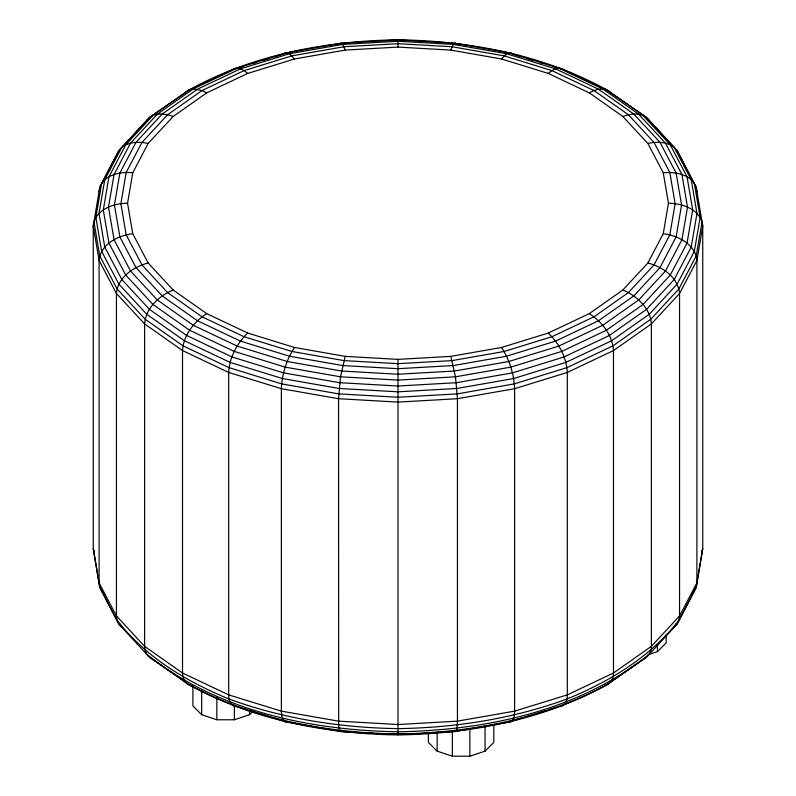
<?xml version="1.0" encoding="UTF-8"?>
<svg xmlns="http://www.w3.org/2000/svg" width="796" height="796" viewBox="0 0 796 796"><rect width="100%" height="100%" fill="white"/><g stroke="black" fill="none" stroke-linecap="round" stroke-linejoin="round"><path stroke-width="1.19" d="M127.549 203.229L132.753 233.696L148.136 262.988L173.13 289.983L206.761 313.644L247.745 333.056L294.5 347.484L345.235 356.369L398 359.374L450.765 356.369L501.5 347.484L548.255 333.056L589.239 313.644L622.87 289.983L647.864 262.988L663.247 233.696L668.451 203.229L663.247 172.772L647.864 143.479L622.87 116.485L589.239 92.824L548.255 73.411L501.5 58.974L450.765 50.088L398 47.093L345.235 50.088L294.5 58.974L247.745 73.411L206.761 92.824L173.13 116.485L148.136 143.479L132.753 172.772L127.549 203.229C113.45 203.189 94.575 209.895 93.251 226.144L93.251 548.583L99.749 587.299L118.863 624.104L121.788 627.367M99.102 191.826L99.749 187.428L101.669 183.349L118.863 150.623L149.419 117.519L189.617 89.63C253.208 54.705 325.992 40.825 398 39.8C470.008 40.825 542.792 54.705 606.383 89.63L646.581 117.519L677.137 150.623L696.251 187.428L702.749 226.144L702.749 548.583L696.251 587.299L677.137 624.104L674.212 627.367M93.908 553.051L94.326 550.603M668.451 203.229C681.495 203.388 697.167 208.333 702.092 221.676L696.251 255.924L696.898 260.471L696.898 582.911L696.251 587.299L677.137 624.104L646.581 657.207L606.383 685.097C542.792 720.032 470.008 733.902 398 734.927C325.992 733.902 253.208 720.032 189.617 685.097L149.419 657.207L118.863 624.104L99.749 587.299L93.251 548.583M694.749 588.95L694.331 591.378L692.003 594.085M702.749 548.583L696.898 582.911L679.555 615.915L651.387 646.332L613.487 672.998L567.309 694.878L514.624 711.136L457.451 721.146L398 724.529L338.549 721.146L281.376 711.136L228.691 694.878L182.513 672.998L144.613 646.332L116.445 615.915L99.102 582.911L99.102 260.471C100.515 244.133 118.216 235.516 132.753 233.696M345.235 356.369L340.509 376.816L338.549 398.716L338.678 725.246L339.056 728.44L340.509 731.663L373.443 733.385M450.765 50.088L453.322 44.407L455.491 43.074M640.064 661.406C645.775 658.192 651.844 653.725 651.387 646.332L651.387 323.902C650.223 308.042 636.81 295.804 622.87 289.983M674.779 626.283L675.913 624.134M294.5 347.484C286.52 359.673 281.973 374.16 281.376 388.697L281.376 711.136C281.635 714.878 281.505 719.853 285.227 721.982L287.217 722.052L273.247 717.743M501.5 58.974L506.515 53.72L508.783 52.675L510.773 52.755L512.405 53.949M185.1 93.142L186.602 91.361L231.905 69.899M702.092 221.676L702.749 226.144L696.898 260.471L679.555 293.475L651.387 323.902L613.487 350.558L567.309 372.438L514.624 388.697L457.451 398.716L398 402.089L338.549 398.716L281.376 388.697L228.691 372.438L182.513 350.558L144.613 323.902L116.445 293.475L99.102 260.471L93.251 226.144L99.749 187.428L118.863 150.623L149.419 117.519L189.617 89.63L193.289 88.903L237.158 68.118L287.217 52.675L341.524 43.163L398 39.949L454.476 43.163L508.783 52.675L558.842 68.118L602.711 88.903L638.71 114.236L665.466 143.131L681.943 174.483L687.505 207.099L681.943 239.705L665.466 271.058L638.71 299.953L602.711 325.285L558.842 346.071L508.783 361.513L454.476 371.026L398 374.239L341.524 371.026L287.217 361.513L237.158 346.071L193.289 325.285L157.29 299.953L130.534 271.058L114.057 239.705L108.495 207.099L114.057 174.483L130.534 143.131L157.29 114.236L193.289 88.903L202.035 90.535L206.761 92.824M192.901 685.645L192.901 705.943L201.667 714.708L216.84 719.773L234.372 719.773L249.556 714.708L253.058 711.206M428.397 732.26L428.397 742.379L437.153 751.135L452.337 756.2L469.859 756.2L485.043 751.135L493.809 742.379L493.809 724.46M648.093 654.72L657.436 651.616L666.202 642.85L666.202 634.482M247.745 333.056C236.939 343.225 229.487 357.513 228.691 372.438L228.691 694.878C228.442 700.032 230.949 707.007 237.158 706.609M548.255 73.411C552.215 70.177 558.294 66.088 563.309 69.421M283.595 53.949L285.227 52.755L287.217 52.675L289.485 53.72L294.5 58.974M146.782 120.465L148.812 119.042M649.218 654.262C578.911 710.957 486.465 730.24 398 731.793C309.535 730.24 217.089 710.957 146.782 654.262L145.161 650.591L144.613 646.332L144.613 323.902C145.777 308.042 159.19 295.804 173.13 289.983M638.084 662.799L606.383 685.097L604.552 685.456M206.761 313.644C194.015 321.614 183.488 335.166 182.513 350.558L182.513 672.998L182.981 677.197L184.354 680.699L186.602 683.366C251.108 718.798 324.947 732.877 398 733.922C471.053 732.877 544.892 718.798 609.398 683.366L611.646 680.699L613.019 677.197L613.487 672.998L613.487 350.558C612.512 335.166 601.985 321.614 589.239 313.644M232.691 69.421C237.706 66.088 243.785 70.177 247.745 73.411M589.239 92.824C594.393 89.998 600.522 87.799 606.383 89.63L646.581 117.519L677.137 150.623L696.251 187.428L696.898 191.826M148.136 262.988C133.638 266.75 117.778 277.287 116.445 293.475L116.445 615.915L117.062 620.233C145.638 657.237 186.383 681.485 229.059 699.027C283.187 718.818 340.489 727.773 398 728.619C455.511 727.773 512.813 718.818 566.941 699.027C609.617 681.485 650.362 657.237 678.938 620.233L679.555 615.915L679.555 293.475C678.222 277.287 662.362 266.75 647.864 262.988M235.427 68.814L243.646 66.277M253.048 63.372L256.571 62.287M263.615 60.108L269.496 58.297M274.192 56.844L282.411 54.307M522.753 717.743L508.783 722.052L510.773 721.982C514.495 719.853 514.365 714.878 514.624 711.136L514.624 388.697C514.027 374.16 509.48 359.673 501.5 347.484M525.081 717.027L546.036 710.559M548.364 709.843L556.513 707.326M622.87 116.485C629.268 114.146 636.482 112.952 643.039 115.42L670.272 144.832L674.212 147.359L691.226 179.747L694.331 183.349L700.142 217.378L694.331 251.407L677.137 284.132L649.218 314.291L611.646 340.728L565.857 362.419L513.619 378.538L456.944 388.468L398 391.821L339.056 388.468L282.381 378.538L230.144 362.419L184.354 340.728L146.782 314.291L118.863 284.132L101.669 251.407L95.858 217.378L101.669 183.349L104.773 179.747L121.788 147.359C129.211 141.589 139.34 141.519 148.136 143.479M422.557 733.385L454.476 731.564L507.579 722.27M647.864 143.479C655.257 141.837 663.237 141.668 670.272 144.832L687.038 176.752L692.699 209.945L687.038 243.138L670.272 275.058L643.039 304.47L606.383 330.25L561.727 351.414L510.773 367.135L455.491 376.816L398 380.09L340.509 376.816L285.227 367.135L234.273 351.414L189.617 330.25L152.961 304.47L125.728 275.058L108.962 243.138L103.301 209.945L108.962 176.752L125.728 144.832L152.961 115.42C159.518 112.952 166.732 114.146 173.13 116.485M558.842 706.609C565.051 707.007 567.558 700.032 567.309 694.878L567.309 372.438C566.513 357.513 559.061 343.225 548.255 333.056M406.597 734.29L389.403 734.29M409.054 734.151L420.099 733.524M663.247 172.772C672.958 171.807 683.555 173.249 691.226 179.747L696.968 213.418L691.226 247.088L674.212 279.476L646.581 309.316L609.398 335.464L564.095 356.936L512.405 372.886L456.327 382.707L398 386.02L339.673 382.707L283.595 372.886L231.905 356.936L186.602 335.464L149.419 309.316L121.788 279.476L104.773 247.088L99.032 213.418L104.773 179.747C112.445 173.249 123.042 171.807 132.753 172.772M375.901 733.524L386.946 734.151M340.509 43.074L342.678 44.407L345.235 50.088M454.476 731.564L455.491 731.663L456.327 730.609L456.944 728.44L457.451 721.146L457.451 398.716L455.491 376.816L450.765 356.369M288.421 722.27L341.524 731.564M663.247 233.696C676.67 235.457 691.515 242.312 696.251 255.924L678.938 288.858L650.839 319.216L613.019 345.822L566.941 367.652L514.365 383.881L457.322 393.871L398 397.244L338.678 393.871L281.635 383.881L229.059 367.652L182.981 345.822L145.161 319.216L117.062 288.858L99.749 255.924L93.908 221.676M191.448 685.456L189.617 685.097L157.916 662.799M513.589 54.307L521.808 56.844M526.504 58.297L532.385 60.108M539.429 62.287L542.952 63.372M552.354 66.277L560.573 68.814M239.487 707.326L247.636 709.843M249.964 710.559L270.919 717.027M564.095 69.899L609.398 91.361L610.9 93.142M647.188 119.042L649.218 120.465M155.936 661.406L149.419 657.207L146.782 654.262M103.997 594.085L101.669 591.378L101.251 588.95M120.087 624.134L121.221 626.283M701.674 550.603L702.092 553.051M657.436 644.442L657.436 651.616M485.043 726.061L485.043 751.135M469.859 728.728L469.859 756.2M452.337 731.116L452.337 756.2M437.153 732.031L437.153 751.135M398 39.8L398 47.093M398 359.374L398 734.927M249.556 709.933L249.556 714.708M234.372 705.435L234.372 719.773M216.84 697.077L216.84 719.773M201.667 689.625L201.667 714.708M119.878 173.04L114.425 204.98L119.878 236.919L136.016 267.625L162.215 295.933L197.488 320.748L240.452 341.106L289.485 356.23L342.678 365.553L398 368.697L453.322 365.553L506.515 356.23L555.548 341.106L598.512 320.748L633.785 295.933L659.983 267.625L676.122 236.919L681.575 204.98L676.122 173.04L659.983 142.325L633.785 114.017L598.512 89.212L555.548 68.854L506.515 53.72L453.322 44.407L398 41.253L342.678 44.407L289.485 53.72L240.452 68.854L197.488 89.212L162.215 114.017L136.016 142.325L119.878 173.04M126.186 172.453L120.863 203.676L126.186 234.89L141.957 264.909L167.568 292.57L202.035 316.818L244.034 336.708L291.943 351.494L343.932 360.608L398 363.673L452.068 360.608L504.057 351.494L551.966 336.708L593.965 316.818L628.432 292.57L654.043 264.909L669.814 234.89L675.137 203.676L669.814 172.453L654.043 142.444L628.432 114.783L593.965 90.535L551.966 70.635L504.057 55.849L452.068 46.745L398 43.671L343.932 46.745L291.943 55.849L244.034 70.635L202.035 90.535L167.568 114.783L141.957 142.444L126.186 172.453"/></g></svg>
